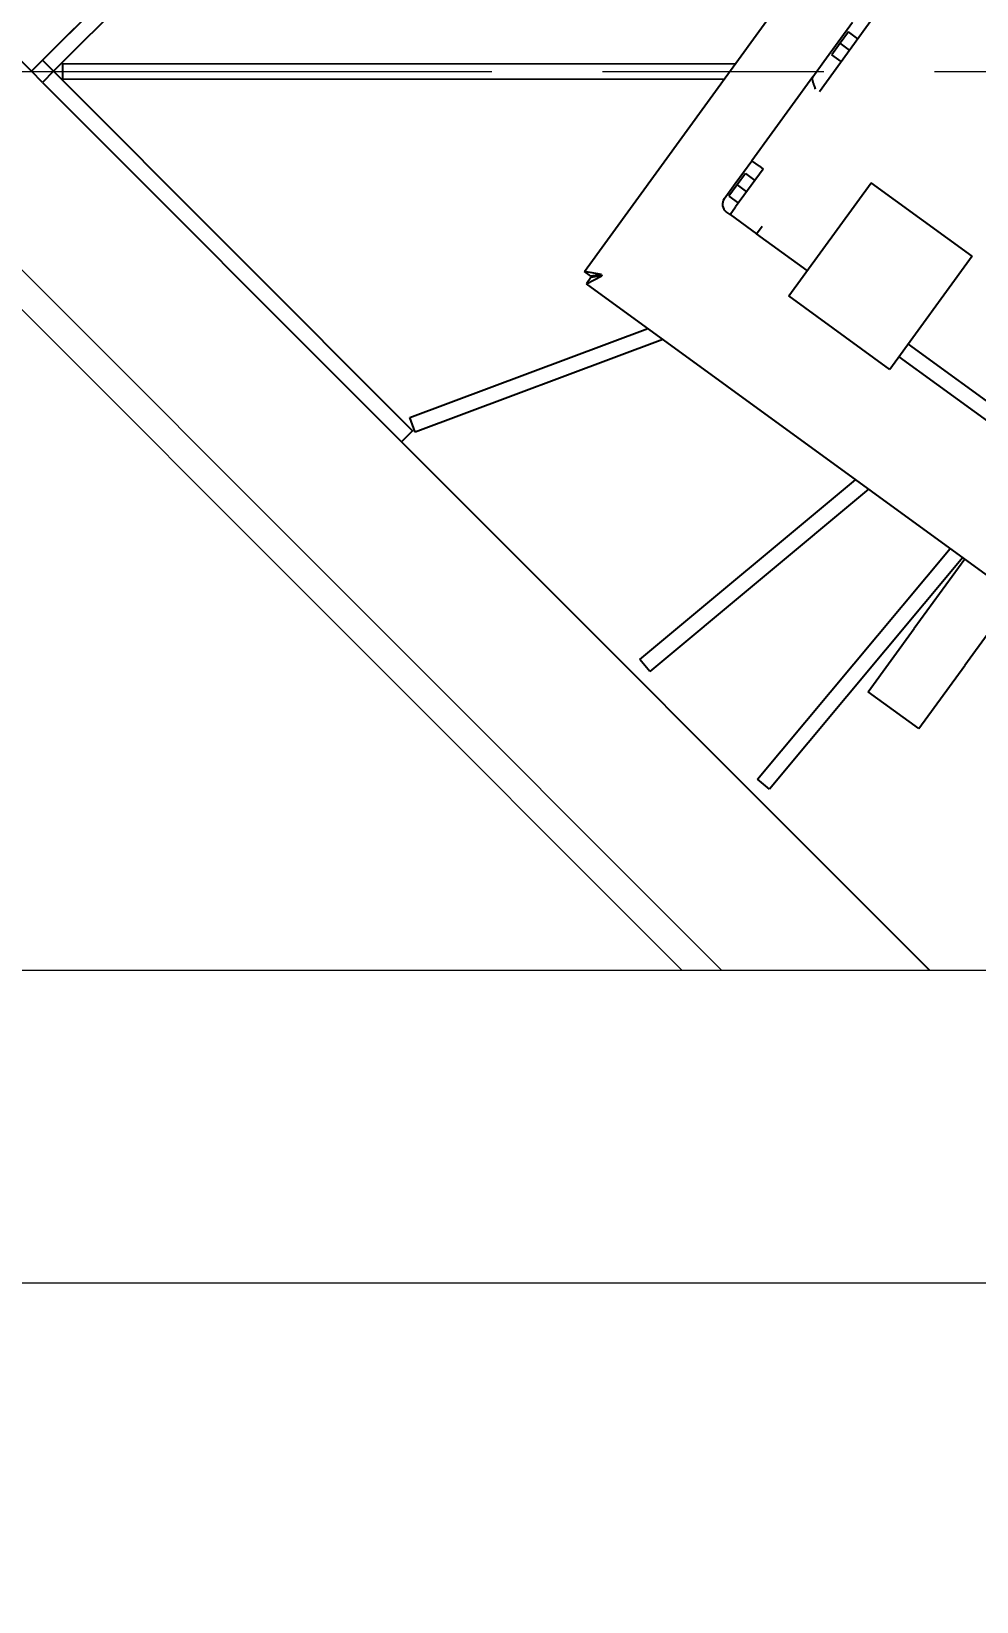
# Model space of a CAD drawing. Header units: millimetres. Extents: x 0 to 118900, y 0 to 84100.
# Drawn here: x 54339 to 54944, y 17801 to 18805 of the extents above; entities that cross this region are included whole.
import ezdxf

# ---------------------------------------------------------------- set-up
doc = ezdxf.new("R2010")
doc.units = ezdxf.units.MM
doc.header["$LTSCALE"] = 100
doc.linetypes.add('CHAIN', pattern=[0.3543, 0.2362, -0.0295, 0.0591, -0.0295])
for name, color, linetype, lineweight, true_color in [('4003-AREA-04.1_F-Foundation', 7, 'Continuous', 25, 0xadadad), ('P_Cable Ducts (CD)', 30, 'Continuous', 18, 0xff7f00), ('P_Technical Water (TW)', 140, 'Continuous', 18, 0x00bfff)]:
    doc.layers.add(name, color=color, linetype=linetype, lineweight=lineweight, true_color=true_color)
for name, color, linetype, lineweight in [('4003-AREA-04.1_T-Tank', 7, 'Continuous', 25), ('Center Mark', 7, 'Continuous', 18), ('Dimension', 7, 'Continuous', 18), ('Visible', 7, 'Continuous', 25)]:
    doc.layers.add(name, color=color, linetype=linetype, lineweight=lineweight)
doc.styles.add('Title', font='arial.ttf')
doc.dimstyles.new('Default - Method 2b', dxfattribs={"dimscale": 100, "dimtxt": 3, "dimasz": 2.5, "dimexe": 3, "dimexo": 0.5, "dimgap": 0.7, "dimtad": 0, "dimtoh": 1, "dimdec": 1, "dimrnd": 1e-08, "dimtxsty": 'Title', "dimcen": 0.09, "dimdle": 10, "dimclrd": 256, "dimclre": 256, "dimclrt": 7, "dimadec": 0, "dimazin": 2, "dimtfac": 0.833333, "dimtdec": 1, "dimtmove": 0, "dimatfit": 3, "dimfxl": 1, "dimtolj": 1, "dimlwd": -1, "dimlwe": -1, "dimarcsym": 0})

# ---------------------------------------------------------------- blocks, each defined once
blk = doc.blocks.new('*D26')
at = {"layer": 'Defpoints', "color": 0, "transparency": 16777216}
for p in [(24937.9, 18779.6), (55187.9, 18779.6), (55187.9, 4279.6)]:
    blk.add_point(p, dxfattribs=at)
at = {"layer": 'Dimension', "transparency": 16777216}
for p, q in [((24937.9, 18729.6), (24937.9, 3979.6)), ((55187.9, 18729.6), (55187.9, 3979.6)), ((25187.9, 4279.6), (54937.9, 4279.6))]:
    blk.add_line(p, q, dxfattribs=at)
for points in [[(25187.9, 4321.3), (25187.9, 4237.9), (24937.9, 4279.6)], [(54937.9, 4321.3), (54937.9, 4237.9), (55187.9, 4279.6)]]:
    blk.add_solid(points, dxfattribs=at)
at = {"layer": 'Dimension', "color": 7, "transparency": 16777216, "insert": (39499, 4349.6), "char_height": 300, "attachment_point": 7, "style": 'Title'}
blk.add_mtext('\\A1;30250', dxfattribs=at)

msp = doc.modelspace()

# ---------------------------------------------------------------- linework, layer by layer
at = {"layer": '4003-AREA-04.1_F-Foundation'}
msp.add_circle((55187.91, 18779.59), 12250, dxfattribs=at)
at = {"layer": '4003-AREA-04.1_T-Tank'}
msp.add_circle((55187.91, 18779.59), 11950, dxfattribs=at)
at = {"layer": 'Center Mark', "linetype": 'CHAIN', "ltscale": 23.990969}
msp.add_line((68233.91, 18779.59), (42141.91, 18779.59), dxfattribs=at)
at = {"layer": 'P_Cable Ducts (CD)'}
for p, q in [((54952.37, 18204.59), (52794.41, 18204.59)), ((54952.37, 18004.59), (52794.41, 18004.59))]:
    msp.add_line(p, q, dxfattribs=at)
at = {"layer": 'P_Technical Water (TW)'}
for p, q in [((53863.48, 19122.87), (54781.15, 18204.59)), ((53850.75, 19110.15), (54755.7, 18204.59))]:
    msp.add_line(p, q, dxfattribs=at)
at = {"layer": 'Visible'}
for p, q in [((54339.38, 18779.87), (52975.24, 20144.91)), ((55181.12, 19621.05), (54346.46, 18786.94)), ((55188.18, 19613.98), (54353.52, 18779.87)), ((54693.18, 18651.8), (55156.91, 19289.62)), ((54339.38, 18779.87), (54763.79, 19204)), ((54882.22, 18819.98), (54843.52, 18766.75)), ((54846.42, 18786.05), (54864.76, 18811.27)), ((54862.1, 18805.06), (54856.8, 18797.78)), ((54868.16, 18800.65), (54862.1, 18805.06)), ((54856.8, 18797.78), (54851.51, 18790.5)), ((54862.87, 18793.37), (54856.8, 18797.78)), ((54353.52, 18779.87), (54346.46, 18786.94)), ((54359.41, 18774.87), (54359.41, 18784.87)), ((54359.41, 18784.87), (54789.82, 18784.72)), ((54839.29, 18776.24), (54846.42, 18786.05)), ((54857.58, 18786.09), (54851.51, 18790.5)), ((54346.45, 18772.8), (54339.38, 18779.87)), ((54353.52, 18779.87), (54346.45, 18772.8)), ((54353.52, 18779.87), (54583.26, 18549.98)), ((54782.55, 18774.73), (54359.41, 18774.87)), ((54839.29, 18776.24), (54800.31, 18722.63)), ((54346.45, 18772.8), (54576.19, 18542.91)), ((54789.73, 18708.07), (54800.31, 18722.63)), ((54807.59, 18717.34), (54789.95, 18693.07)), ((54796.23, 18714.47), (54790.94, 18707.19)), ((54796.23, 18714.47), (54802.3, 18710.06)), ((54805.17, 18719.1), (54800.31, 18722.63)), ((54805.17, 18719.1), (54807.59, 18717.34)), ((54782.67, 18698.36), (54789.73, 18708.07)), ((54790.94, 18707.19), (54785.65, 18699.91)), ((54790.94, 18707.19), (54797.01, 18702.78)), ((54824, 18636.17), (54876.63, 18708.56)), ((54941.34, 18661.52), (54876.63, 18708.56)), ((54785.65, 18699.91), (54791.72, 18695.5)), ((54786.42, 18688.22), (54784, 18689.98)), ((54786.42, 18688.22), (54789.95, 18693.07)), ((54786.42, 18688.22), (54803.41, 18675.87)), ((54803.41, 18675.87), (54806.94, 18680.72)), ((54835.76, 18652.35), (54803.41, 18675.87)), ((54941.34, 18661.52), (54888.71, 18589.13)), ((54704.21, 18649.96), (54693.18, 18651.8)), ((54697.22, 18648.86), (54693.18, 18651.8)), ((54694.44, 18643.82), (54704.36, 18648.97)), ((54697.38, 18647.87), (54694.44, 18643.82)), ((55178.59, 18291.82), (54694.44, 18643.82)), ((54704.21, 18649.96), (54697.22, 18648.86)), ((54704.36, 18648.97), (54697.38, 18647.87)), ((54704.21, 18649.96), (54704.36, 18648.97)), ((54888.71, 18589.13), (54824, 18636.17)), ((54581.46, 18558.42), (54733.7, 18615.28)), ((54743.4, 18608.23), (54584.96, 18549.05)), ((55272.53, 18334.8), (54900.47, 18605.3)), ((55266.65, 18326.71), (54894.59, 18597.22)), ((54584.96, 18549.05), (54581.46, 18558.42)), ((54583.26, 18549.98), (54576.19, 18542.91)), ((54914.28, 18204.59), (54576.19, 18542.91)), ((54728.61, 18403.68), (54866.65, 18518.62)), ((54875, 18512.55), (54735.01, 18396)), ((54804.01, 18326.94), (54927.15, 18474.63)), ((54935.25, 18468.74), (54811.7, 18320.54)), ((54936.51, 18467.82), (54904.17, 18423.34)), ((54968.87, 18444.3), (54936.52, 18399.82)), ((54874.77, 18382.9), (54904.17, 18423.34)), ((54735.01, 18396), (54728.61, 18403.68)), ((54907.12, 18359.38), (54936.52, 18399.82)), ((54907.12, 18359.38), (54874.77, 18382.9)), ((54811.7, 18320.54), (54804.01, 18326.94))]:
    msp.add_line(p, q, dxfattribs=at)
for centre, radius, start, end in [((55187.91, 18779.59), 12796, 225.675698, 85.418923), ((55187.91, 18779.59), 12250, 248.674309, 61.10467), ((55187.91, 18779.59), 2654.3, 191.60929, 78.39071), ((55187.91, 18779.59), 2606, 191.09973, 78.90027), ((55187.91, 18779.59), 2600, 197.34214, 78.87433), ((54787.53, 18694.84), 6, 143.98117, 233.98117)]:
    msp.add_arc(centre, radius, start, end, dxfattribs=at)
msp.add_ellipse((54844.15, 18772.72), major_axis=(-4.85, 3.53), ratio=0.5773503, start_param=0, end_param=0.8480621, dxfattribs=at)
msp.add_open_spline([(54841.09, 18768.51), (54840.88, 18769.14), (54840.65, 18769.83), (54840.18, 18771.15), (54839.94, 18771.78), (54839.61, 18772.52), (54839.51, 18772.74), (54839.41, 18772.95)], degree=3, knots=[0, 0, 0, 0, 0.19958644, 0.19958644, 0.39917289, 0.39917289, 0.48152383, 0.48152383, 0.48152383, 0.48152383], dxfattribs=at)

# ---------------------------------------------------------------- dimensions: what is measured, and where the dimension line sits
at = {"layer": 'Dimension'}
dim = msp.add_linear_dim(base=(55187.91, 4279.59), p1=(24937.91, 18779.59), p2=(55187.91, 18779.59), angle=180, dimstyle='Default - Method 2b', override={"dimgap": 0.7, "dimtad": 1, "dimtoh": 0, "dimdec": 1, "dimtol": 0, "dimlim": 0, "dimtp": 0, "dimtm": 0, "dimtdec": 1, "dimtofl": 0, "dimatfit": 1}, dxfattribs=at)
dim.commit()
dim.dimension.update_dxf_attribs({"geometry": '*D26', "text_midpoint": (40062.91, 4279.59), "dimtype": 160})

doc.saveas('drawing.dxf')
